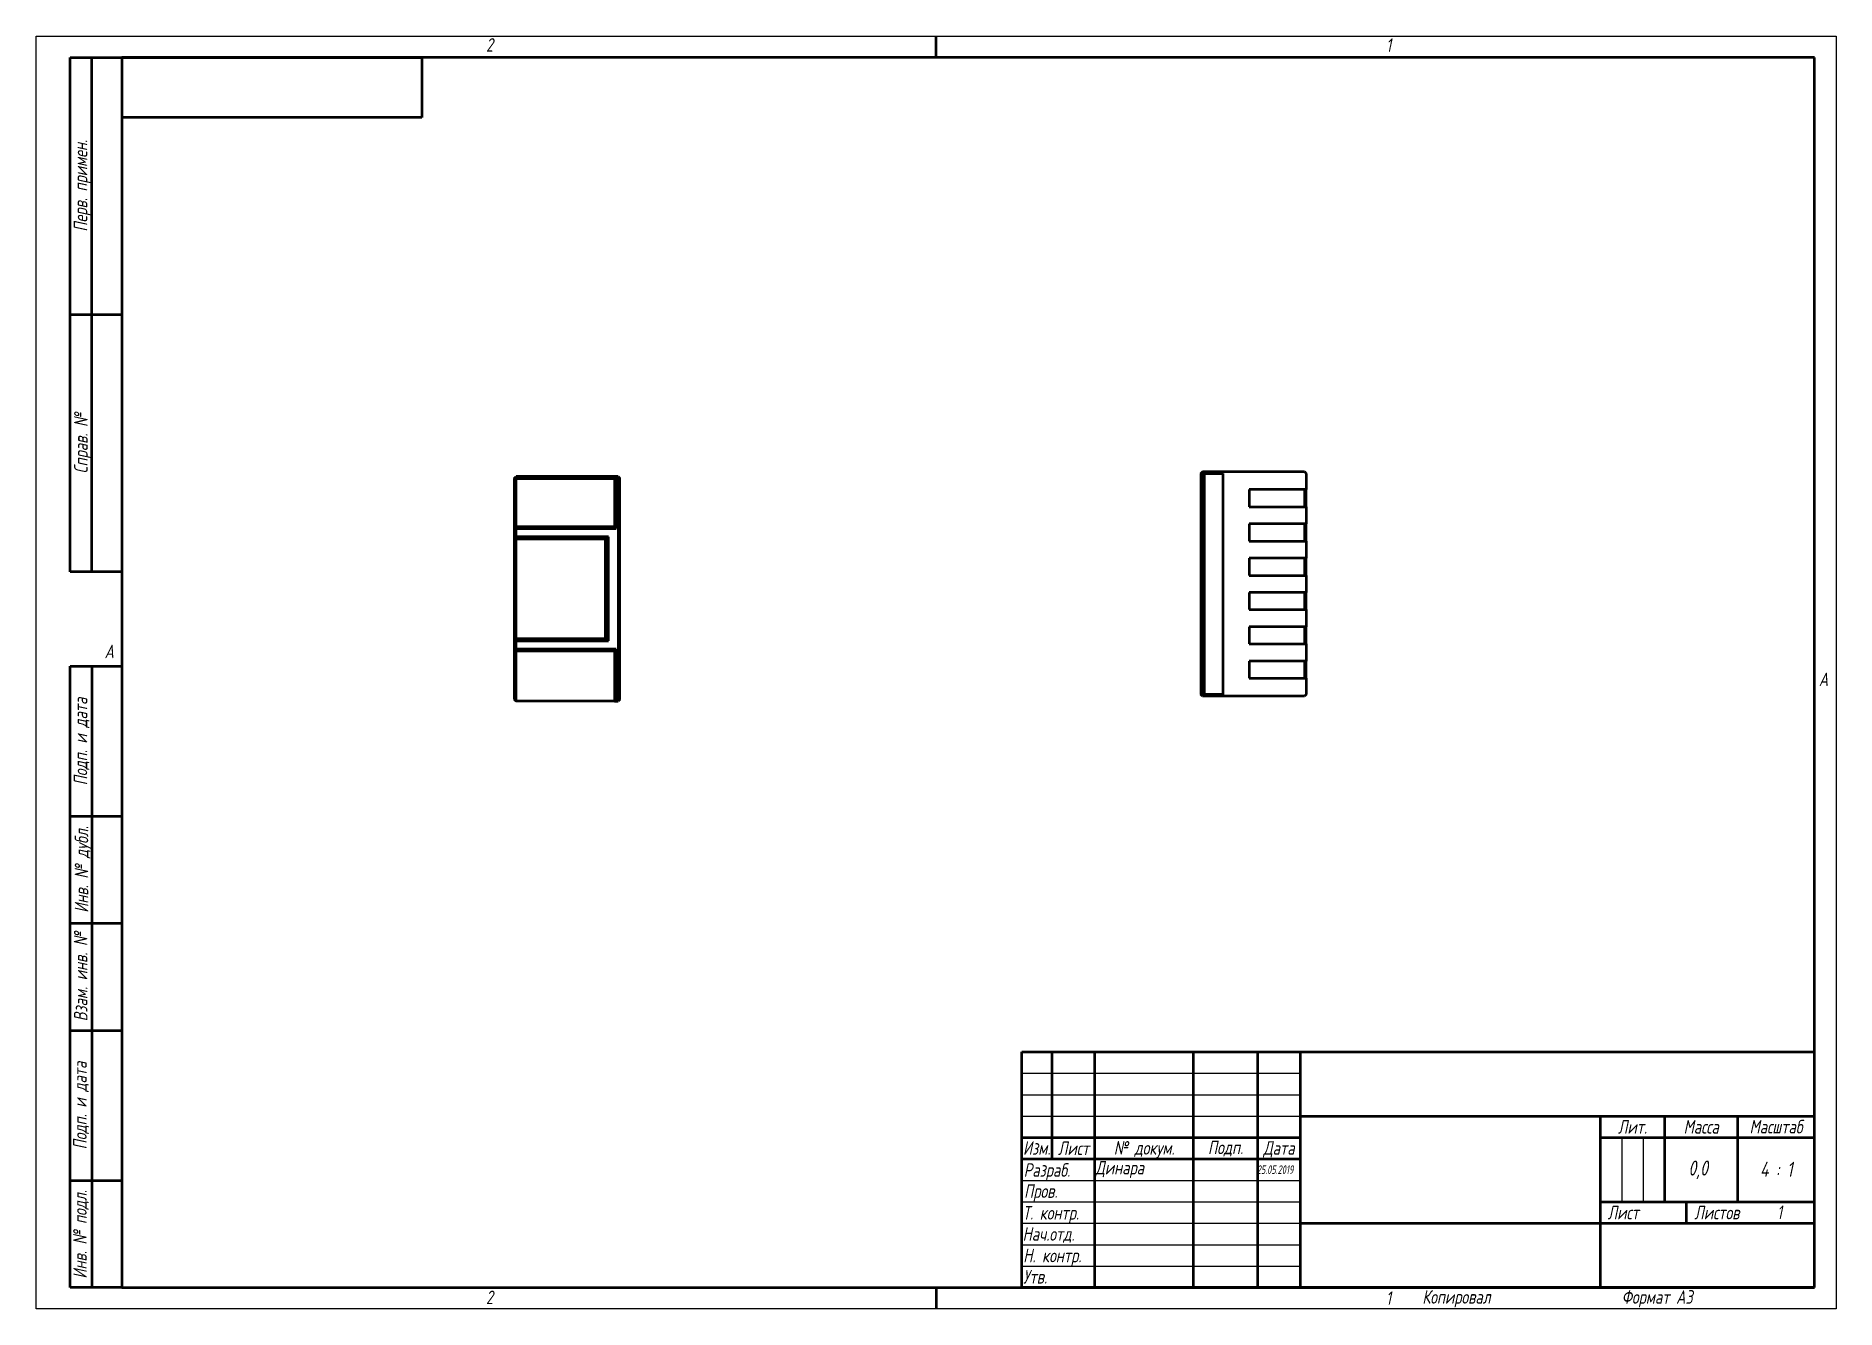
# Model space of a CAD drawing. Header units: millimetres. Extents: x 0 to 105, y 0 to 74.
import ezdxf
from ezdxf.enums import TextEntityAlignment as Align

# ---------------------------------------------------------------- set-up
doc = ezdxf.new("R2010")
doc.units = ezdxf.units.MM
doc.header["$LTSCALE"] = 0.25
for name, color, linetype, lineweight in [('Видимый контур (ГОСТ)', 7, 'Continuous', 50), ('Заголовок (ГОСТ)', 7, 'Continuous', 50), ('Кромка (ГОСТ)', 7, 'Continuous', 50), ('Обозначение (ГОСТ)', 7, 'Continuous', 25), ('Эскизная геометрия (ГОСТ)', 7, 'Continuous', 50)]:
    doc.layers.add(name, color=color, linetype=linetype, lineweight=lineweight)
doc.styles.add('Альтернативный текст (ГОСТ)', font='', dxfattribs={"width": 0.8})
doc.styles.add('Стиль текста110', font='GOST Common Italic.ttf', dxfattribs={"width": 0.8})
doc.styles.add('Стиль текста112', font='GOST Common Italic.ttf', dxfattribs={"width": 0.8})
doc.styles.add('Стиль текста120', font='GOST Common Italic.ttf', dxfattribs={"width": 0.9})
doc.styles.add('Стиль текста137', font='GOST Common Italic.ttf', dxfattribs={"width": 0.7})
doc.styles.add('Стиль текста139', font='GOST Common Italic.ttf', dxfattribs={"width": 0.7})
doc.styles.add('Стиль текста70', font='GOST Common Italic.ttf')
doc.styles.add('Стиль текста81', font='GOST Common Italic.ttf', dxfattribs={"width": 0.8})
doc.styles.add('Стиль текста87', font='GOST Common Italic.ttf')
doc.styles.get('Альтернативный текст (ГОСТ)').set_extended_font_data('Arial', italic=True)

# ---------------------------------------------------------------- blocks, each defined once
blk = doc.blocks.new('Рамки ГОСТ - Рамка')
at = {"layer": 'Кромка (ГОСТ)', "lineweight": 25}
for p, q in [((0, 0), (0, 297)), ((0, 297), (420, 297)), ((420, 297), (420, 0)), ((420, 0), (0, 0))]:
    blk.add_line(p, q, dxfattribs=at)
at = {"layer": 'Кромка (ГОСТ)'}
for p, q in [((210, 292), (210, 297)), ((415, 292), (20, 292)), ((20, 292), (20, 5)), ((415, 5), (415, 292)), ((20, 5), (415, 5)), ((210, 5), (210, 0))]:
    blk.add_line(p, q, dxfattribs=at)
at = {"layer": 'Кромка (ГОСТ)', "char_height": 3.17, "attachment_point": 1, "style": 'Альтернативный текст (ГОСТ)'}
for s, insert, width in [('\\fGOST Common|b0|i1;\\H3.1700;2', (105, 296.5), 5.2328), ('\\fGOST Common|b0|i1;\\H3.1700;1', (315.02, 296.44), 5.2327), ('\\fGOST Common|b0|i1;\\H3.1700;A', (16, 155), 5.1335), ('\\fGOST Common|b0|i1;\\H3.1700;A', (416, 148.5), 5.0704), ('\\fGOST Common|b0|i1;\\H3.1700;2', (104.99, 4.3), 5.2328), ('\\fGOST Common|b0|i1;\\H3.1700;Формат А3', (370, 4.39), 25.2103), ('\\fGOST Common|b0|i1;\\H3.1700;1', (315, 4.14), 6.6287)]:
    blk.add_mtext(s, dxfattribs=dict(at, insert=insert, width=width))
blk = doc.blocks.new('Основные надписи ГОСТ - Форма 1')
at = {"layer": 'Заголовок (ГОСТ)'}
for p, q in [((0, 55), (185, 55)), ((0, 0), (0, 55)), ((0, 0), (0, 55)), ((7, 55), (7, 30)), ((17, 55), (17, 0)), ((40, 55), (40, 0)), ((55, 55), (55, 0)), ((65, 55), (65, 0)), ((185, 0), (185, 55)), ((65, 40), (185, 40)), ((135, 40), (135, 0)), ((150, 40), (150, 20)), ((167, 40), (167, 20)), ((0, 35), (65, 35)), ((135, 35), (185, 35)), ((0, 30), (65, 30)), ((135, 20), (185, 20)), ((155, 20), (155, 15)), ((65, 15), (185, 15)), ((185, 0), (0, 0))]:
    blk.add_line(p, q, dxfattribs=at)
at = {"layer": 'Заголовок (ГОСТ)', "linetype": 'Continuous', "lineweight": 25}
for p, q in [((0, 50), (65, 50)), ((0, 45), (65, 45)), ((0, 40), (65, 40)), ((140, 35), (140, 20)), ((145, 35), (145, 20)), ((0, 25), (65, 25)), ((0, 20), (65, 20)), ((0, 15), (65, 15)), ((0, 10), (65, 10)), ((0, 5), (65, 5))]:
    blk.add_line(p, q, dxfattribs=at)
at = {"layer": 'Заголовок (ГОСТ)', "char_height": 3.17, "style": 'Альтернативный текст (ГОСТ)'}
for s, insert, width, attachment_point in [('\\fGOST Common|b0|i1;\\H3.1700;Лит.', (142.52, 37.49), 14.9766, 5), ('\\fGOST Common|b0|i1;\\H3.1700;Масса', (158.55, 37.51), 16.9878, 5), ('\\fGOST Common|b0|i1;\\H3.1700;Масштаб', (176.02, 37.53), 17.8316, 5), ('\\fGOST Common|b0|i1;\\H3.1700;Изм.', (3.5, 32.56), 6.9635, 5), ('\\fGOST Common|b0|i1;\\H3.1700;Лист', (12.1, 32.5), 10.0029, 5), ('\\A0;\\fGOST Common|b0|i1;\\H3.1700;№ докум.', (28.58, 32.16), 22.9069, 5), ('\\fGOST Common|b0|i1;\\H3.1700;Подп.', (47.56, 32.45), 14.879, 5), ('\\fGOST Common|b0|i1;\\H3.1700;Дата', (60.02, 32.24), 9.9614, 5), ('\\fGOST Common|b0|i1;\\H3.1700;Разраб.', (0.47, 27), 16.9971, 4), ('\\fGOST Common|b0|i1;\\H3.1700;Пров.', (0.56, 22.08), 17.0192, 4), ('\\A0;\\fGOST Common|b0|i1;\\H3.1700;Т. контр.', (0.23, 17.01), 16.9554, 4), ('\\fGOST Common|b0|i1;\\H3.1700;Лист', (140.37, 17.5), 10.5071, 5), ('\\A1;', (150.6, 17.54), 8.8313, 5), ('\\fGOST Common|b0|i1;\\H3.1700;Листов', (162.21, 17.5), 14.3668, 5), ('\\fGOST Common|b0|i1;\\H3.1700;Н. контр.', (0.36, 7.05), 16.9999, 4), ('\\fGOST Common|b0|i1;\\H3.1700;Утв.', (0.34, 2.52), 17.0083, 4), ('\\fGOST Common|b0|i1;\\H3.1700;Копировал', (93.48, -0.59), 19.7871, 1)]:
    blk.add_mtext(s, dxfattribs=dict(at, insert=insert, width=width, attachment_point=attachment_point))
at = {"layer": 'Заголовок (ГОСТ)'}
for tag, height, style, width, p in [('Изм1', 2.89, 'Стиль текста137', 0.7, (3.51, 52.52)), ('Лист1', 2.89, 'Стиль текста137', 0.7, (12.03, 52.52)), ('Докум1', 2.89, 'Стиль текста137', 0.7, (28.54, 52.48)), ('Изм2', 2.89, 'Стиль текста137', 0.7, (3.5, 47.52)), ('Лист2', 2.89, 'Стиль текста137', 0.7, (12.01, 47.5)), ('Докум2', 2.89, 'Стиль текста137', 0.7, (28.53, 47.5)), ('Изм3', 2.89, 'Стиль текста137', 0.7, (3.5, 42.5)), ('Лист3', 2.89, 'Стиль текста137', 0.7, (12.01, 42.51)), ('Докум3', 2.89, 'Стиль текста137', 0.7, (28.51, 42.48)), ('Изм4', 2.89, 'Стиль текста137', 0.7, (3.51, 37.5)), ('Лист4', 2.89, 'Стиль текста137', 0.7, (12, 37.53)), ('Докум4', 2.89, 'Стиль текста137', 0.7, (28.51, 37.52)), ('ЗАГОЛОВОК', 5, 'Стиль текста110', 0.8, (100.03, 29.98)), ('Литера', 3.5, 'Стиль текста81', 0.8, (137.52, 27.25)), ('Литера2', 3.5, 'Стиль текста81', 0.8, (142.51, 27.22)), ('Литера3', 3.5, 'Стиль текста81', 0.8, (147.52, 27.21)), ('Тип_документа', 3.17, 'Стиль текста112', 0.8, (100.08, 17.56)), ('Материал_Класс', 3.5, 'Стиль текста120', 0.9, (99.98, 7.54))]:
    blk.add_attdef(tag, text='', height=height, dxfattribs=dict(at, style=style, width=width)).set_placement(p, align=Align.MIDDLE_CENTER)
for tag, height, style, width, p in [('Подп1', 2.89, 'Стиль текста137', 0.7, (40.01, 52.51)), ('Дата1', 2, 'Стиль текста139', 0.7, (55.01, 52.51)), ('Подп2', 2.89, 'Стиль текста137', 0.7, (40.01, 47.5)), ('Дата2', 2, 'Стиль текста139', 0.7, (55.01, 47.49)), ('Подп3', 2.89, 'Стиль текста137', 0.7, (40.01, 42.51)), ('Дата3', 2, 'Стиль текста139', 0.7, (55.02, 42.52)), ('Подп4', 2.89, 'Стиль текста137', 0.7, (40.01, 37.51)), ('Дата4', 2, 'Стиль текста139', 0.7, (55.02, 37.51)), ('Разработал_Подп.', 2.89, 'Стиль текста137', 0.7, (40.05, 27.51)), ('ПРОВЕРИЛ', 3.17, 'Стиль текста112', 0.8, (17.41, 22.53)), ('Проверил_Подп.', 2.89, 'Стиль текста137', 0.7, (40.05, 22.52)), ('ДАТА_ПРОВЕРКИ', 2, 'Стиль текста139', 0.7, (55.02, 22.51)), ('ТЕХНОЛОГ', 3.17, 'Стиль текста112', 0.8, (17.33, 17.54)), ('Технолог_Подп.', 2.89, 'Стиль текста137', 0.7, (40.05, 17.51)), ('Технолог_Дата', 2, 'Стиль текста139', 0.7, (55.01, 17.5)), ('НАЧ._ОТДЕЛА', 3.17, 'Стиль текста112', 0.8, (17.46, 12.45)), ('Руководитель_Подп.', 2.89, 'Стиль текста137', 0.7, (40.01, 12.5)), ('Руководитель_Дата', 2, 'Стиль текста139', 0.7, (55.01, 12.51)), ('НОРМОКОНТРОЛЬ', 3.17, 'Стиль текста112', 0.8, (17.37, 7.48)), ('Нормоконтроль_Подп.', 2.89, 'Стиль текста137', 0.7, (40.05, 7.52)), ('ДАТА_НОРМОКОНТРОЛЯ', 2, 'Стиль текста139', 0.7, (55.02, 7.51)), ('УТВЕРДИЛ', 3.17, 'Стиль текста112', 0.8, (17.4, 2.51)), ('Утвердил_Подп.', 2.89, 'Стиль текста137', 0.7, (40.05, 2.51)), ('ДАТА_УТВЕРЖДЕНИЯ', 2, 'Стиль текста139', 0.7, (55.01, 2.5))]:
    blk.add_attdef(tag, text='', height=height, dxfattribs=dict(at, style=style, width=width)).set_placement(p, align=Align.MIDDLE_LEFT)
for tag, height, style, p in [('ОБОЗНАЧЕНИЕ', 5, 'Стиль текста87', (125.33, 47.56)), ('ОРГАНИЗАЦИЯ', 3.5, 'Стиль текста70', (160.02, 7.6))]:
    blk.add_attdef(tag, text='', height=height, dxfattribs=dict(at, style=style)).set_placement(p, align=Align.MIDDLE_CENTER)
for tag, p, height, style, width in [('АВТОР_001', (17.21, 26.38), 3.17, 'Стиль текста112', 0.8), ('Масса_001', (155.56, 26.13), 3.5, 'Стиль текста81', 0.8), ('ДАТА_СОЗДАНИЯ_001', (54.84, 26.51), 2, 'Стиль текста139', 0.7), ('Масштаб_001', (172.27, 25.85), 3.5, 'Стиль текста81', 0.8), ('Листов_001', (176.23, 15.99), 3.17, 'Стиль текста112', 0.8), ('Должность_руководителя_001', (0.22, 10.93), 3.17, 'Стиль текста112', 0.8)]:
    blk.add_attdef(tag, p, '', height=height, dxfattribs=dict(at, style=style, width=width))
at = {"layer": 'Заголовок (ГОСТ)', "style": 'Стиль текста120', "width": 0.9}
for tag, p in [('Материал_Наим.', (133.71, 9.75)), ('Материал_ГОСТ', (134.04, 4.06))]:
    blk.add_attdef(tag, text='', height=3.5, dxfattribs=at).set_placement(p, align=Align.MIDDLE_RIGHT)
blk = doc.blocks.new('ГОСТ - Доп. графы 1')
at = {"layer": 'Эскизная геометрия (ГОСТ)'}
for p, q in [((-12, 0), (-12, 145)), ((-12, 145), (0, 145)), ((-7, 145), (-7, 0)), ((-12, 110), (-7, 110)), ((-7, 110), (0, 110)), ((-12, 85), (-7, 85)), ((-7, 85), (0, 85)), ((-12, 60), (-7, 60)), ((-7, 60), (0, 60)), ((-12, 25), (-7, 25)), ((-7, 25), (0, 25)), ((0, 0), (-12, 0))]:
    blk.add_line(p, q, dxfattribs=at)
at = {"layer": 'Обозначение (ГОСТ)', "char_height": 3.17, "attachment_point": 5, "rotation": 90, "style": 'Альтернативный текст (ГОСТ)'}
for s, insert, width in [('\\fGOST Common|b0|i1;\\H3.1700;Подп. и дата', (-9.37, 127.41), 34.7679), ('\\fGOST Common|b0|i1;\\H3.1700;Инв. № дубл.', (-8.95, 97.55), 24.8438), ('\\fGOST Common|b0|i1;\\H3.1700;Взам. инв. №', (-9.58, 72.53), 24.8669), ('\\fGOST Common|b0|i1;\\H3.1700;Подп. и дата', (-9.5, 42.47), 35.1486), ('\\fGOST Common|b0|i1;\\H3.1700;Инв. № подл.', (-9.5, 12.41), 24.9618)]:
    blk.add_mtext(s, dxfattribs=dict(at, insert=insert, width=width))
at = {"layer": 'Обозначение (ГОСТ)', "style": 'Стиль текста112', "width": 0.8}
for tag, p in [('Подп._и_дата_2', (-3.53, 127.51)), ('Инв._номер_дубликата', (-3.41, 97.47)), ('Взамен_инв._номера', (-3.46, 72.53)), ('Подп._и_дата_1', (-3.42, 42.35)), ('ИНВЕНТАРНЫЙ_НОМЕР', (-3.33, 12.68))]:
    blk.add_attdef(tag, text='', height=3.17, rotation=90, dxfattribs=at).set_placement(p, align=Align.MIDDLE_CENTER)
blk = doc.blocks.new('ГОСТ - Доп. графы 2')
at = {"layer": 'Эскизная геометрия (ГОСТ)'}
for p, q in [((-12, 0), (-12, 120)), ((-12, 120), (0, 120)), ((-7, 0), (-7, 120)), ((-12, 60), (0, 60)), ((0, 0), (-12, 0))]:
    blk.add_line(p, q, dxfattribs=at)
at = {"layer": 'Обозначение (ГОСТ)', "char_height": 3.17, "attachment_point": 5, "rotation": 90, "style": 'Альтернативный текст (ГОСТ)'}
for s, insert, width in [('\\fGOST Common|b0|i1;\\H3.1700;Перв. примен.', (-9.19, 90.05), 60.0143), ('\\fGOST Common|b0|i1;\\H3.1700;Справ. №', (-9.1, 30), 59.9357)]:
    blk.add_mtext(s, dxfattribs=dict(at, insert=insert, width=width))
at = {"layer": 'Обозначение (ГОСТ)', "style": 'Стиль текста112', "width": 0.8}
for tag, p in [('Первичная_применяемость', (-3.65, 90.03)), ('Справочный_номер', (-3.55, 30.02))]:
    blk.add_attdef(tag, text='', height=3.17, rotation=90, dxfattribs=at).set_placement(p, align=Align.MIDDLE_CENTER)
blk = doc.blocks.new('ГОСТ - Доп. графы 3')
at = {"layer": 'Эскизная геометрия (ГОСТ)'}
for p, q in [((0, 0), (70, 0)), ((70, 0), (70, -14)), ((70, -14), (0, -14))]:
    blk.add_line(p, q, dxfattribs=at)
at = {"layer": 'Обозначение (ГОСТ)', "style": 'Стиль текста110', "width": 0.8}
blk.add_attdef('ОБОЗНАЧЕНИЕ', text='', height=5, rotation=180, dxfattribs=at).set_placement((34.94, -6.97), align=Align.MIDDLE_CENTER)

msp = doc.modelspace()

# ---------------------------------------------------------------- linework, layer by layer
at = {"layer": 'Видимый контур (ГОСТ)'}
for p, q in [((27.9, 48.45), (28, 48.55)), ((27.9, 48.45), (27.9, 45.53)), ((28, 48.45), (27.9, 48.45)), ((33.85, 48.55), (28, 48.55)), ((28, 48.55), (28, 48.45)), ((28, 48.45), (33.75, 48.45)), ((28, 45.63), (28, 48.45)), ((33.75, 48.46), (33.85, 48.56)), ((33.75, 48.46), (33.75, 45.63)), ((33.95, 48.56), (33.85, 48.56)), ((33.85, 45.53), (33.85, 48.56)), ((33.95, 48.56), (34.05, 48.46)), ((33.95, 48.56), (33.95, 35.55)), ((34.05, 35.55), (34.05, 48.46)), ((67.95, 48.74), (68, 48.79)), ((67.95, 48.74), (67.95, 35.84)), ((68.05, 48.84), (68, 48.79)), ((68, 48.79), (68.05, 48.74)), ((68.05, 48.75), (68.05, 48.84)), ((68.05, 48.84), (68.15, 48.84)), ((68.15, 48.75), (68.05, 48.75)), ((68.05, 35.84), (68.05, 48.74)), ((68.05, 48.74), (68.15, 48.74)), ((68.15, 48.84), (74, 48.84)), ((68.15, 48.84), (68.15, 48.84)), ((68.15, 48.74), (68.15, 48.75)), ((68.15, 48.74), (68.15, 48.75)), ((68.15, 48.74), (68.15, 48.74)), ((69.25, 48.74), (68.15, 48.74)), ((68.15, 48.74), (68.15, 35.84)), ((68.15, 48.74), (68.15, 35.84)), ((68.15, 48.74), (68.15, 48.74)), ((68.15, 48.74), (69.25, 48.74)), ((69.25, 48.74), (69.25, 48.74)), ((69.25, 35.84), (69.25, 48.74)), ((74, 48.84), (74.1, 48.74)), ((74.1, 48.74), (74.1, 47.79)), ((74, 47.79), (70.76, 47.79)), ((70.76, 47.79), (70.76, 46.79)), ((74.1, 47.79), (74, 47.79)), ((74, 47.79), (74, 46.79)), ((74.1, 46.79), (74.1, 47.79)), ((70.76, 46.79), (74, 46.79)), ((74, 46.79), (74.1, 46.79)), ((74.1, 46.79), (74.1, 45.79)), ((27.96, 45.59), (27.9, 45.53)), ((27.9, 45.53), (27.9, 45.03)), ((27.96, 45.59), (28, 45.63)), ((27.98, 45.56), (27.96, 45.59)), ((27.98, 45), (27.98, 45.56)), ((28, 45.53), (27.98, 45.56)), ((33.75, 45.63), (28, 45.63)), ((28, 45.53), (33.85, 45.53)), ((28, 45.03), (28, 45.53)), ((33.75, 45.63), (33.85, 45.53)), ((74, 45.79), (70.76, 45.79)), ((70.76, 45.79), (70.76, 44.79)), ((74.1, 45.79), (74, 45.79)), ((74, 45.79), (74, 44.79)), ((74.1, 44.79), (74.1, 45.79)), ((27.9, 45.03), (27.96, 44.97)), ((27.9, 45.03), (27.9, 38.98)), ((27.96, 44.97), (27.98, 45)), ((28, 44.93), (27.96, 44.97)), ((28, 45.03), (27.98, 45)), ((33.4, 45.03), (28, 45.03)), ((28, 39.08), (28, 44.93)), ((28, 44.93), (33.2, 44.93)), ((33.23, 44.96), (33.2, 44.93)), ((33.2, 44.93), (33.2, 39.08)), ((33.4, 45.03), (33.23, 44.96)), ((33.23, 44.96), (33.23, 39.05)), ((33.4, 38.98), (33.4, 45.03)), ((70.76, 44.79), (74, 44.79)), ((74, 44.79), (74.1, 44.79)), ((74.1, 44.79), (74.1, 43.79)), ((74, 43.79), (70.76, 43.79)), ((70.76, 43.79), (70.76, 42.79)), ((74.1, 43.79), (74, 43.79)), ((74, 43.79), (74, 42.79)), ((74.1, 42.79), (74.1, 43.79)), ((70.76, 42.79), (74, 42.79)), ((74, 42.79), (74.1, 42.79)), ((74.1, 42.79), (74.1, 41.79)), ((74, 41.79), (70.76, 41.79)), ((70.76, 41.79), (70.76, 40.79)), ((74.1, 41.79), (74, 41.79)), ((74, 41.79), (74, 40.79)), ((74.1, 40.79), (74.1, 41.79)), ((70.76, 40.79), (74, 40.79)), ((74, 40.79), (74.1, 40.79)), ((74.1, 40.79), (74.1, 39.79)), ((27.96, 39.04), (27.9, 38.98)), ((27.9, 38.98), (27.9, 38.58)), ((27.96, 39.04), (28, 39.08)), ((27.98, 39.01), (27.96, 39.04)), ((27.98, 38.48), (27.98, 39.01)), ((28, 38.98), (27.98, 39.01)), ((33.2, 39.08), (28, 39.08)), ((28, 38.98), (33.4, 38.98)), ((28, 38.48), (28, 38.98)), ((33.23, 39.05), (33.2, 39.08)), ((33.23, 39.05), (33.4, 38.98)), ((74, 39.79), (70.76, 39.79)), ((70.76, 39.79), (70.76, 38.79)), ((74.1, 39.79), (74, 39.79)), ((74, 39.79), (74, 38.79)), ((74.1, 38.79), (74.1, 39.79)), ((27.9, 38.58), (27.96, 38.45)), ((27.9, 38.58), (27.9, 35.55)), ((27.96, 38.45), (27.98, 38.48)), ((27.98, 38.41), (27.96, 38.45)), ((27.98, 38.48), (28, 38.48)), ((28, 38.38), (27.98, 38.41)), ((33.85, 38.48), (28, 38.48)), ((28, 38.48), (28, 38.38)), ((28, 35.45), (28, 38.38)), ((28, 38.38), (33.75, 38.38)), ((33.85, 38.48), (33.75, 38.38)), ((33.75, 38.38), (33.75, 35.45)), ((33.85, 35.55), (33.85, 38.48)), ((70.76, 38.79), (74, 38.79)), ((74, 38.79), (74.1, 38.79)), ((74.1, 38.79), (74.1, 37.79)), ((70.76, 37.79), (70.76, 36.79)), ((74, 37.79), (70.76, 37.79)), ((70.76, 36.79), (74, 36.79)), ((74.1, 37.79), (74, 37.79)), ((74, 37.79), (74, 36.79)), ((74, 36.79), (74.1, 36.79)), ((74.1, 36.79), (74.1, 37.79)), ((74.1, 36.79), (74.1, 35.84)), ((68.05, 35.74), (67.95, 35.84)), ((67.95, 35.84), (68.05, 35.84)), ((68.05, 35.84), (68.15, 35.84)), ((68.05, 35.84), (68.05, 35.74)), ((68.15, 35.84), (68.05, 35.84)), ((68.05, 35.84), (68.05, 35.84)), ((74, 35.74), (68.05, 35.74)), ((68.15, 35.84), (68.15, 35.84)), ((69.25, 35.84), (68.15, 35.84)), ((68.15, 35.84), (68.15, 35.84)), ((74.1, 35.84), (74, 35.74)), ((27.9, 35.55), (28, 35.45)), ((33.75, 35.45), (28, 35.45)), ((33.85, 35.55), (33.75, 35.45)), ((33.75, 35.45), (33.95, 35.45)), ((33.95, 35.55), (33.85, 35.55)), ((33.95, 35.55), (34.05, 35.55)), ((33.95, 35.45), (33.95, 35.55)), ((34.05, 35.55), (33.95, 35.45))]:
    msp.add_line(p, q, dxfattribs=at)

# ---------------------------------------------------------------- block references
at = {"xscale": 0.25, "yscale": 0.25, "zscale": 0.25}
for name, p in [('Рамки ГОСТ - Рамка', (0, 0)), ('ГОСТ - Доп. графы 2', (5, 43)), ('ГОСТ - Доп. графы 3', (5, 73)), ('ГОСТ - Доп. графы 1', (5, 1.25))]:
    msp.add_blockref(name, p, dxfattribs=at)
msp.add_blockref('Основные надписи ГОСТ - Форма 1', (57.5, 1.25), dxfattribs=at).add_auto_attribs({'Должность_руководителя_001': 'Нач.отд.', 'АВТОР_001': 'Динара', 'Масса_001': '0,0', 'Масштаб_001': '4 : 1', 'Листов_001': '1', 'ДАТА_СОЗДАНИЯ_001': '25.05.2019'})

doc.saveas('drawing.dxf')
